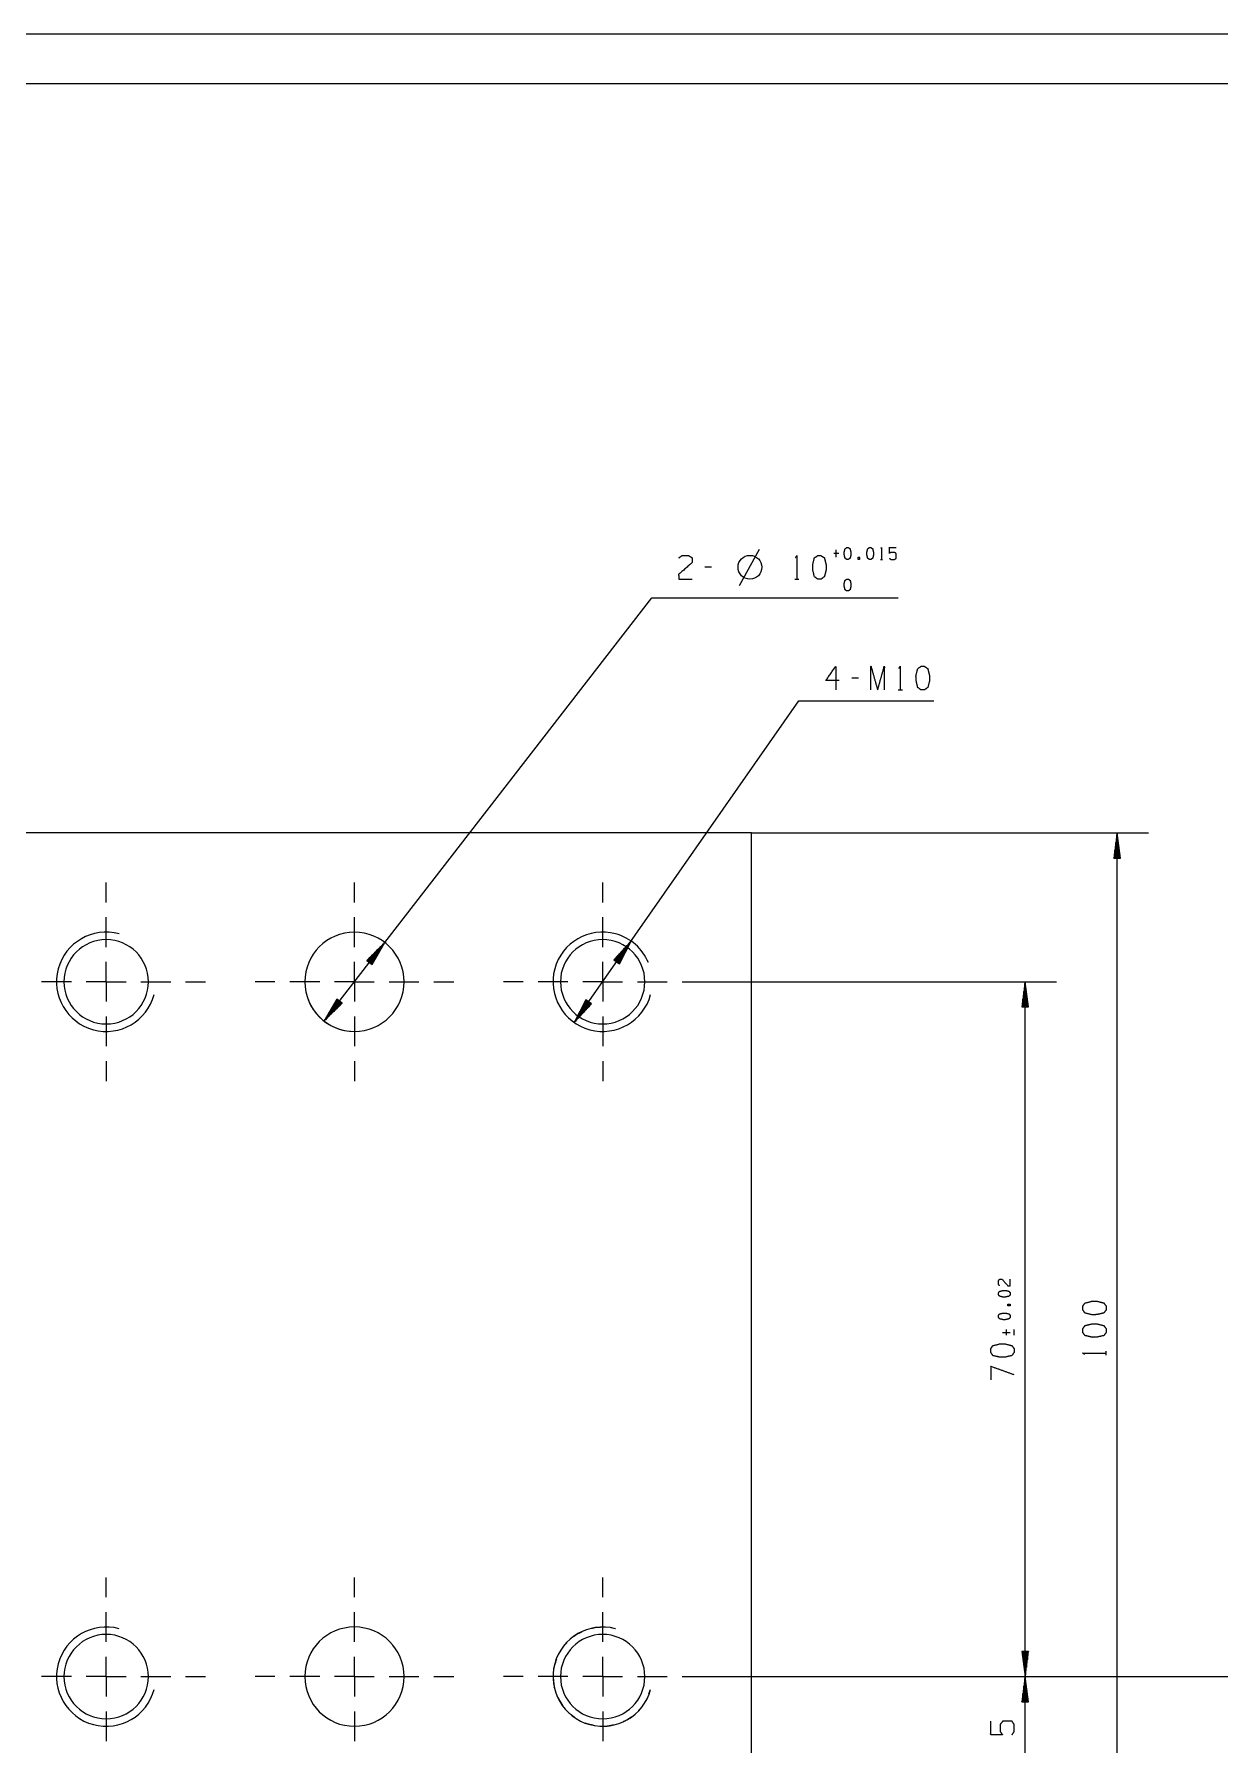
# Model space of a CAD drawing. Header units: millimetres. Extents: x 0 to 420, y 0 to 297.
# Drawn here: x 181.2 to 300.6, y 124.7 to 297 of the extents above; entities that cross this region are included whole.
import ezdxf

# ---------------------------------------------------------------- set-up
doc = ezdxf.new("R2010")
doc.units = ezdxf.units.MM
doc.layers.add('101', color=7, linetype='Continuous', true_color=0xffffff)

msp = doc.modelspace()

# ---------------------------------------------------------------- linework, layer by layer
at = {"layer": '101', "color": 133, "linetype": 'Continuous', "lineweight": 18}
for p, q in [((420, 297), (0, 297)), ((415, 292), (25, 292))]:
    msp.add_line(p, q, dxfattribs=at)
at = {"layer": '101', "color": 72, "linetype": 'Continuous', "lineweight": 18}
for p, q in [((252.25, 241.46), (254.25, 245.11)), ((261.98, 244.33), (261.98, 245.04)), ((249.41, 243.3), (248.74, 243.3)), ((262.24, 244.69), (261.73, 244.69)), ((266.44, 244.09), (266.65, 244.09)), ((257.81, 242.1), (258.23, 242.1)), ((264.21, 232.14), (263.54, 232.14)), ((268.22, 230.94), (268.64, 230.94)), ((278.71, 166.22), (279.51, 166.22)), ((279.11, 166.51), (279.11, 165.94)), ((279.9, 165.94), (279.9, 166.51)), ((289.18, 163.92), (289.18, 164.34))]:
    msp.add_line(p, q, dxfattribs=at)
at = {"layer": '101', "color": 22, "linetype": 'Continuous', "lineweight": 18}
for p, q in [((210.4, 197.59), (243.41, 240.21)), ((243.41, 240.21), (268.23, 240.21)), ((235.6, 197.44), (258.21, 229.85)), ((258.21, 229.85), (271.81, 229.85)), ((253.46, 216.54), (293.44, 216.54)), ((290.27, 216.54), (289.94, 214)), ((290.14, 214), (290.14, 215.57)), ((290.19, 214), (290.19, 215.96)), ((290.24, 214), (290.24, 216.35)), ((290.6, 214), (290.27, 216.54)), ((290.27, 116.54), (290.27, 216.54)), ((290.3, 214), (290.3, 216.35)), ((290.35, 214), (290.35, 215.96)), ((290.4, 214), (290.4, 215.57)), ((289.94, 214), (289.94, 214.03)), ((289.94, 214), (289.94, 214.03)), ((289.94, 214), (290.6, 214)), ((289.99, 214), (289.99, 214.42)), ((290.04, 214), (290.04, 214.8)), ((290.09, 214), (290.09, 215.19)), ((290.45, 214), (290.45, 215.19)), ((290.5, 214), (290.5, 214.8)), ((290.55, 214), (290.55, 214.42)), ((290.6, 214), (290.6, 214.03)), ((290.6, 214), (290.6, 214.03)), ((216.52, 205.49), (214.7, 203.69)), ((214.91, 203.53), (216.11, 205.08)), ((214.95, 203.5), (216.39, 205.35)), ((214.99, 203.47), (216.43, 205.32)), ((215.23, 203.28), (216.52, 205.49)), ((241.32, 205.64), (239.6, 203.75)), ((239.81, 203.6), (240.93, 205.21)), ((239.85, 203.57), (241.19, 205.5)), ((239.89, 203.54), (241.23, 205.47)), ((239.93, 203.51), (241.05, 205.12)), ((240.14, 203.36), (241.32, 205.64)), ((214.7, 203.69), (215.23, 203.28)), ((214.71, 203.69), (214.73, 203.71)), ((214.71, 203.69), (214.73, 203.71)), ((214.75, 203.65), (215, 203.99)), ((214.79, 203.62), (215.28, 204.26)), ((214.83, 203.59), (215.56, 204.53)), ((214.87, 203.56), (215.83, 204.81)), ((215.03, 203.44), (216.23, 204.99)), ((215.07, 203.41), (216.03, 204.65)), ((215.11, 203.37), (215.84, 204.32)), ((215.15, 203.34), (215.64, 203.98)), ((215.19, 203.31), (215.45, 203.64)), ((239.6, 203.75), (239.62, 203.77)), ((239.6, 203.75), (239.62, 203.77)), ((239.6, 203.75), (240.14, 203.36)), ((239.64, 203.72), (239.88, 204.06)), ((239.68, 203.69), (240.14, 204.35)), ((239.72, 203.66), (240.41, 204.63)), ((239.77, 203.63), (240.67, 204.92)), ((239.97, 203.48), (240.88, 204.78)), ((240.02, 203.45), (240.7, 204.43)), ((240.06, 203.43), (240.52, 204.08)), ((240.1, 203.4), (240.34, 203.74)), ((240.14, 203.37), (240.16, 203.39)), ((240.14, 203.37), (240.16, 203.39)), ((215.23, 203.28), (215.25, 203.31)), ((215.23, 203.28), (215.25, 203.31)), ((248.46, 201.54), (284.18, 201.54)), ((281.01, 201.54), (280.67, 199)), ((280.83, 199), (280.83, 200.19)), ((280.88, 199), (280.88, 200.57)), ((280.93, 199), (280.93, 200.96)), ((280.98, 199), (280.98, 201.35)), ((281.01, 131.54), (281.01, 201.54)), ((281.34, 199), (281.01, 201.54)), ((281.03, 199), (281.03, 201.35)), ((281.08, 199), (281.08, 200.96)), ((281.13, 199), (281.13, 200.57)), ((281.18, 199), (281.18, 200.19)), ((211.69, 199.8), (210.4, 197.59)), ((210.4, 197.59), (212.22, 199.39)), ((211.94, 199.61), (210.5, 197.75)), ((211.98, 199.58), (210.54, 197.72)), ((211.9, 199.64), (210.7, 198.09)), ((212.02, 199.55), (210.82, 198)), ((211.86, 199.67), (210.89, 198.43)), ((211.82, 199.7), (211.09, 198.76)), ((212.06, 199.52), (211.09, 198.27)), ((211.78, 199.73), (211.28, 199.1)), ((212.1, 199.48), (211.37, 198.54)), ((211.74, 199.76), (211.48, 199.43)), ((212.14, 199.45), (211.65, 198.82)), ((211.7, 199.8), (211.68, 199.77)), ((211.7, 199.8), (211.68, 199.77)), ((212.22, 199.39), (211.69, 199.8)), ((212.18, 199.42), (211.92, 199.09)), ((212.22, 199.39), (212.2, 199.37)), ((212.22, 199.39), (212.2, 199.37)), ((236.78, 199.71), (235.6, 197.44)), ((235.6, 197.44), (237.33, 199.33)), ((237.03, 199.54), (235.69, 197.61)), ((237.08, 199.51), (235.73, 197.58)), ((236.99, 199.56), (235.87, 197.96)), ((237.12, 199.48), (236, 197.87)), ((236.95, 199.59), (236.05, 198.3)), ((236.91, 199.62), (236.23, 198.65)), ((237.16, 199.45), (236.26, 198.16)), ((236.87, 199.65), (236.41, 198.99)), ((237.2, 199.42), (236.52, 198.44)), ((236.83, 199.68), (236.59, 199.34)), ((236.78, 199.71), (236.77, 199.68)), ((236.78, 199.71), (236.77, 199.68)), ((237.33, 199.33), (236.78, 199.71)), ((237.24, 199.39), (236.78, 198.73)), ((237.28, 199.36), (237.05, 199.02)), ((237.33, 199.33), (237.31, 199.31)), ((237.33, 199.33), (237.31, 199.31)), ((280.67, 199), (281.34, 199)), ((280.68, 199), (280.68, 199.03)), ((280.68, 199), (280.68, 199.03)), ((280.73, 199), (280.73, 199.42)), ((280.78, 199), (280.78, 199.8)), ((281.24, 199), (281.24, 199.8)), ((281.29, 199), (281.29, 199.42)), ((281.34, 199), (281.34, 199.03)), ((281.34, 199), (281.34, 199.03)), ((280.67, 134.08), (281.01, 131.54)), ((281.34, 134.08), (280.67, 134.08)), ((280.68, 134.08), (280.68, 134.05)), ((280.68, 134.08), (280.68, 134.05)), ((280.73, 134.08), (280.73, 133.66)), ((280.78, 134.08), (280.78, 133.28)), ((280.83, 134.08), (280.83, 132.89)), ((280.88, 134.08), (280.88, 132.5)), ((280.93, 134.08), (280.93, 132.12)), ((280.98, 134.08), (280.98, 131.73)), ((281.01, 131.54), (281.34, 134.08)), ((281.03, 134.08), (281.03, 131.73)), ((281.08, 134.08), (281.08, 132.12)), ((281.13, 134.08), (281.13, 132.5)), ((281.18, 134.08), (281.18, 132.89)), ((281.24, 134.08), (281.24, 133.28)), ((281.29, 134.08), (281.29, 133.66)), ((281.34, 134.08), (281.34, 134.05)), ((281.34, 134.08), (281.34, 134.05)), ((248.46, 131.54), (311.39, 131.54)), ((248.46, 131.54), (284.18, 131.54)), ((248.46, 131.54), (284.18, 131.54)), ((281.01, 131.54), (280.67, 129)), ((280.98, 129), (280.98, 131.35)), ((281.34, 129), (281.01, 131.54)), ((281.01, 116.54), (281.01, 131.54)), ((281.03, 129), (281.03, 131.35)), ((280.73, 129), (280.73, 129.42)), ((280.78, 129), (280.78, 129.8)), ((280.83, 129), (280.83, 130.19)), ((280.88, 129), (280.88, 130.57)), ((280.93, 129), (280.93, 130.96)), ((281.08, 129), (281.08, 130.96)), ((281.13, 129), (281.13, 130.57)), ((281.18, 129), (281.18, 130.19)), ((281.24, 129), (281.24, 129.8)), ((281.29, 129), (281.29, 129.42)), ((280.67, 129), (281.34, 129)), ((280.68, 129), (280.68, 129.03)), ((280.68, 129), (280.68, 129.03)), ((281.34, 129), (281.34, 129.03)), ((281.34, 129), (281.34, 129.03))]:
    msp.add_line(p, q, dxfattribs=at)
at = {"layer": '101', "color": 151, "linetype": 'Continuous', "lineweight": 25}
for p, q in [((253.46, 216.54), (96.46, 216.54)), ((253.46, 116.54), (253.46, 216.54))]:
    msp.add_line(p, q, dxfattribs=at)
at = {"layer": '101', "color": 151, "linetype": 'Continuous', "lineweight": 18}
for p, q in [((188.46, 209.54), (188.46, 211.54)), ((213.46, 209.54), (213.46, 211.54)), ((238.46, 209.54), (238.46, 211.54)), ((188.46, 205.04), (188.46, 208.04)), ((213.46, 205.04), (213.46, 208.04)), ((238.46, 205.04), (238.46, 208.04)), ((188.46, 201.54), (188.46, 203.54)), ((213.46, 201.54), (213.46, 203.54)), ((238.46, 201.54), (238.46, 203.54)), ((184.96, 201.54), (181.96, 201.54)), ((188.46, 201.54), (186.46, 201.54)), ((188.46, 201.54), (188.46, 199.54)), ((188.46, 201.54), (190.46, 201.54)), ((191.96, 201.54), (194.96, 201.54)), ((196.46, 201.54), (198.46, 201.54)), ((205.46, 201.54), (203.46, 201.54)), ((209.96, 201.54), (206.96, 201.54)), ((213.46, 201.54), (211.46, 201.54)), ((213.46, 201.54), (213.46, 199.54)), ((213.46, 201.54), (215.46, 201.54)), ((216.96, 201.54), (219.96, 201.54)), ((221.46, 201.54), (223.46, 201.54)), ((230.46, 201.54), (228.46, 201.54)), ((234.96, 201.54), (231.96, 201.54)), ((238.46, 201.54), (236.46, 201.54)), ((238.46, 201.54), (238.46, 199.54)), ((238.46, 201.54), (240.46, 201.54)), ((241.96, 201.54), (244.96, 201.54)), ((246.46, 201.54), (248.46, 201.54)), ((188.46, 198.04), (188.46, 195.04)), ((213.46, 198.04), (213.46, 195.04)), ((238.46, 198.04), (238.46, 195.04)), ((188.46, 193.54), (188.46, 191.54)), ((213.46, 193.54), (213.46, 191.54)), ((238.46, 193.54), (238.46, 191.54)), ((188.46, 139.54), (188.46, 141.54)), ((213.46, 139.54), (213.46, 141.54)), ((238.46, 139.54), (238.46, 141.54)), ((188.46, 135.04), (188.46, 138.04)), ((213.46, 135.04), (213.46, 138.04)), ((238.46, 135.04), (238.46, 138.04)), ((188.46, 131.54), (188.46, 133.54)), ((213.46, 131.54), (213.46, 133.54)), ((238.46, 131.54), (238.46, 133.54)), ((184.96, 131.54), (181.96, 131.54)), ((188.46, 131.54), (186.46, 131.54)), ((188.46, 131.54), (188.46, 129.54)), ((188.46, 131.54), (190.46, 131.54)), ((191.96, 131.54), (194.96, 131.54)), ((196.46, 131.54), (198.46, 131.54)), ((205.46, 131.54), (203.46, 131.54)), ((209.96, 131.54), (206.96, 131.54)), ((213.46, 131.54), (211.46, 131.54)), ((213.46, 131.54), (215.46, 131.54)), ((213.46, 131.54), (213.46, 129.54)), ((216.96, 131.54), (219.96, 131.54)), ((221.46, 131.54), (223.46, 131.54)), ((230.46, 131.54), (228.46, 131.54)), ((234.96, 131.54), (231.96, 131.54)), ((238.46, 131.54), (236.46, 131.54)), ((238.46, 131.54), (240.46, 131.54)), ((238.46, 131.54), (238.46, 129.54)), ((241.96, 131.54), (244.96, 131.54)), ((246.46, 131.54), (248.46, 131.54)), ((188.46, 128.04), (188.46, 125.04)), ((213.46, 128.04), (213.46, 125.04)), ((238.46, 128.04), (238.46, 125.04))]:
    msp.add_line(p, q, dxfattribs=at)
at = {"layer": '101', "color": 53, "linetype": 'Continuous', "lineweight": 18}
for p, q in [((239.76, 136.37), (239.27, 136.45)), ((233.91, 129.48), (234.4, 128.63)), ((243.12, 129.79), (243.29, 130.24))]:
    msp.add_line(p, q, dxfattribs=at)
at = {"layer": '101', "color": 72, "linetype": 'Continuous', "lineweight": 18}
msp.add_circle((253.29, 243.3), 1.2, dxfattribs=at)
at = {"layer": '101', "color": 151, "linetype": 'Continuous', "lineweight": 13}
for centre in [(188.46, 201.54), (188.46, 201.54), (238.46, 201.54), (238.46, 201.54), (188.46, 131.54), (188.46, 131.54), (238.46, 131.54)]:
    msp.add_arc(centre, 5, 75, 345, dxfattribs=at)
at = {"layer": '101', "color": 151, "linetype": 'Continuous', "lineweight": 25}
for centre, radius, start, end in [((188.46, 201.54), 4.25, 90, 270), ((188.46, 201.54), 4.25, 270, 90), ((213.46, 201.54), 5, 90, 270), ((213.46, 201.54), 5, 270, 90), ((238.46, 201.54), 4.25, 90, 270), ((238.46, 201.54), 4.25, 270, 90), ((213.46, 131.54), 5, 90, 270), ((213.46, 131.54), 5, 270, 90), ((188.46, 131.54), 4.25, 90, 270), ((188.46, 131.54), 4.25, 270, 90), ((238.46, 131.54), 4.25, 90, 270), ((238.46, 131.54), 4.25, 270, 90)]:
    msp.add_arc(centre, radius, start, end, dxfattribs=at)
at = {"layer": '101', "color": 22, "linetype": 'Continuous', "lineweight": 18}
for centre, start, end in [((238.46, 201.54), 22.687, 75), ((213.46, 201.54), 199.8304, 270)]:
    msp.add_arc(centre, 5, start, end, dxfattribs=at)
at = {"layer": '101', "color": 72, "linetype": 'Continuous', "lineweight": 18}
for points, knots in [([(263.21, 244.09), (263.37, 244.21), (263.46, 244.56), (263.46, 244.8), (263.37, 245.16), (263.21, 245.28), (263.04, 245.28), (262.87, 245.16), (262.78, 244.8), (262.79, 244.56), (262.87, 244.21), (263.04, 244.09), (263.21, 244.09)], [0, 0, 0.067523, 0.183974, 0.260581, 0.380941, 0.446139, 0.500302, 0.565506, 0.685865, 0.762525, 0.878309, 0.945837, 1, 1]), ([(265.48, 244.09), (265.65, 244.21), (265.74, 244.56), (265.74, 244.8), (265.65, 245.16), (265.48, 245.28), (265.31, 245.28), (265.15, 245.16), (265.06, 244.8), (265.07, 244.56), (265.15, 244.21), (265.31, 244.09), (265.48, 244.09)], [0, 0, 0.067524, 0.183976, 0.260583, 0.380944, 0.446143, 0.500306, 0.565505, 0.685866, 0.762527, 0.878313, 0.945837, 1, 1]), ([(266.47, 245.18), (266.54, 245.28), (266.54, 244.09)], [0, 0, 0.093489, 1, 1]), ([(267.33, 244.2), (267.5, 244.09), (267.85, 244.09), (268.02, 244.2), (268.02, 244.68), (267.85, 244.8), (267.5, 244.8), (267.33, 244.69), (267.33, 245.28), (268.02, 245.28)], [0, 0, 0.062233, 0.168348, 0.230576, 0.376816, 0.441263, 0.547378, 0.609608, 0.790488, 1, 1]), ([(246.13, 244.25), (246.44, 244.47), (247.13, 244.47), (247.47, 244.25), (247.47, 243.77), (246.11, 242.57), (246.13, 242.1), (247.47, 242.1)], [0, 0, 0.069691, 0.192976, 0.265274, 0.350226, 0.674741, 0.759752, 1, 1]), ([(257.88, 244.27), (258.02, 244.47), (258.02, 242.1)], [0, 0, 0.093488, 1, 1]), ([(260.45, 242.1), (260.79, 242.35), (260.97, 243.05), (260.97, 243.52), (260.79, 244.25), (260.45, 244.47), (260.12, 244.47), (259.78, 244.25), (259.61, 243.52), (259.62, 243.05), (259.78, 242.35), (260.12, 242.1), (260.45, 242.1)], [0, 0, 0.067526, 0.183973, 0.260583, 0.380942, 0.446141, 0.500308, 0.565505, 0.685864, 0.762528, 0.87831, 0.945834, 1, 1]), ([(264.18, 244.09), (264.34, 244.09), (264.34, 244.33), (264.18, 244.33), (264.18, 244.09)], [0, 0, 0.207097, 0.5, 0.707097, 1, 1]), ([(263.21, 240.91), (263.37, 241.04), (263.46, 241.39), (263.46, 241.63), (263.37, 241.99), (263.21, 242.1), (263.04, 242.1), (262.87, 241.99), (262.78, 241.63), (262.79, 241.39), (262.87, 241.04), (263.04, 240.91), (263.21, 240.91)], [0, 0, 0.067523, 0.183974, 0.260581, 0.380941, 0.446139, 0.500302, 0.565506, 0.685865, 0.762525, 0.878309, 0.945837, 1, 1]), ([(262.27, 231.89), (260.93, 231.89), (261.93, 233.32), (261.93, 230.94)], [0, 0, 0.245868, 0.565295, 1, 1]), ([(265.48, 230.94), (265.48, 233.32), (266.15, 230.94), (266.82, 233.32), (266.82, 230.94)], [0, 0, 0.245192, 0.5, 0.754808, 1, 1]), ([(268.29, 233.12), (268.43, 233.32), (268.43, 230.94)], [0, 0, 0.093493, 1, 1]), ([(270.86, 230.94), (271.2, 231.19), (271.38, 231.89), (271.38, 232.37), (271.2, 233.09), (270.86, 233.32), (270.53, 233.32), (270.19, 233.09), (270.01, 232.37), (270.03, 231.89), (270.19, 231.19), (270.53, 230.94), (270.86, 230.94)], [0, 0, 0.067523, 0.18397, 0.260583, 0.380942, 0.446138, 0.500304, 0.565503, 0.685861, 0.762527, 0.878308, 0.945834, 1, 1]), ([(278.43, 170.91), (278.32, 171.07), (278.32, 171.42), (278.43, 171.59), (278.67, 171.59), (279.27, 170.91), (279.51, 170.91), (279.51, 171.59)], [0, 0, 0.069696, 0.19298, 0.265277, 0.350231, 0.67474, 0.759753, 1, 1]), ([(279.51, 170.19), (279.38, 170.36), (279.03, 170.45), (278.8, 170.45), (278.43, 170.36), (278.32, 170.19), (278.32, 170.02), (278.43, 169.86), (278.8, 169.77), (279.03, 169.78), (279.38, 169.86), (279.51, 170.02), (279.51, 170.19)], [0, 0, 0.067523, 0.183968, 0.260581, 0.380941, 0.446139, 0.500306, 0.565504, 0.685864, 0.762531, 0.87831, 0.945834, 1, 1]), ([(279.51, 168.89), (279.51, 169.05), (279.27, 169.05), (279.27, 168.89), (279.51, 168.89)], [0, 0, 0.207082, 0.5, 0.707082, 1, 1]), ([(289.18, 168.84), (288.93, 169.18), (288.23, 169.36), (287.75, 169.36), (287.03, 169.18), (286.8, 168.84), (286.8, 168.51), (287.03, 168.17), (287.75, 167.99), (288.23, 168.01), (288.93, 168.17), (289.18, 168.51), (289.18, 168.84)], [0, 0, 0.067527, 0.18397, 0.260584, 0.380943, 0.446141, 0.500306, 0.565504, 0.685863, 0.76253, 0.878309, 0.945835, 1, 1]), ([(279.51, 167.92), (279.38, 168.08), (279.03, 168.17), (278.8, 168.17), (278.43, 168.08), (278.32, 167.92), (278.32, 167.75), (278.43, 167.58), (278.8, 167.49), (279.03, 167.5), (279.38, 167.58), (279.51, 167.75), (279.51, 167.92)], [0, 0, 0.067526, 0.183969, 0.260583, 0.380942, 0.446143, 0.500306, 0.565507, 0.685866, 0.762533, 0.878311, 0.945837, 1, 1]), ([(289.18, 166.57), (288.93, 166.9), (288.23, 167.08), (287.75, 167.08), (287.03, 166.9), (286.8, 166.57), (286.8, 166.23), (287.03, 165.9), (287.75, 165.72), (288.23, 165.74), (288.93, 165.9), (289.18, 166.23), (289.18, 166.57)], [0, 0, 0.067527, 0.18397, 0.260584, 0.380943, 0.446141, 0.500306, 0.565503, 0.685863, 0.76253, 0.878309, 0.945835, 1, 1]), ([(279.91, 164.56), (279.66, 164.89), (278.96, 165.07), (278.49, 165.07), (277.76, 164.89), (277.54, 164.56), (277.54, 164.22), (277.76, 163.88), (278.49, 163.71), (278.96, 163.72), (279.66, 163.88), (279.91, 164.22), (279.91, 164.56)], [0, 0, 0.067527, 0.183971, 0.260584, 0.380944, 0.446142, 0.500306, 0.565504, 0.685863, 0.76253, 0.878309, 0.945835, 1, 1]), ([(287, 163.99), (286.8, 164.13), (289.18, 164.13)], [0, 0, 0.093493, 1, 1]), ([(279.91, 161.94), (277.54, 162.79), (277.54, 161.45)], [0, 0, 0.65247, 1, 1]), ([(279.69, 125.68), (279.91, 126.02), (279.91, 126.71), (279.69, 127.04), (278.74, 127.04), (278.49, 126.71), (278.49, 126.02), (278.71, 125.68), (277.54, 125.68), (277.54, 127.04)], [0, 0, 0.062228, 0.168344, 0.230572, 0.376815, 0.441265, 0.547382, 0.609609, 0.790489, 1, 1])]:
    msp.add_open_spline(points, degree=1, knots=knots, dxfattribs=at)
at = {"layer": '101', "color": 53, "linetype": 'Continuous', "lineweight": 18}
for points, knots in [([(238.3, 136.51), (237.73, 136.48), (237.33, 136.38)], [0, 0, 0.586961, 1, 1]), ([(234.83, 134.94), (234.35, 134.38), (234.23, 134.17)], [0, 0, 0.760871, 1, 1]), ([(236.41, 136.07), (235.82, 135.78), (235.56, 135.58)], [0, 0, 0.673923, 1, 1]), ([(233.8, 133.29), (233.56, 132.5), (233.54, 132.35)], [0, 0, 0.847824, 1, 1]), ([(233.48, 131.38), (233.58, 130.47), (233.6, 130.41)], [0, 0, 0.934779, 1, 1]), ([(235.05, 127.89), (235.09, 127.85), (235.83, 127.3)], [0, 0, 0.065206, 1, 1]), ([(242.09, 128.14), (242.38, 128.43), (242.69, 128.91)], [0, 0, 0.413044, 1, 1]), ([(236.71, 126.87), (236.84, 126.81), (237.65, 126.62)], [0, 0, 0.152169, 1, 1]), ([(238.63, 126.56), (238.86, 126.55), (239.59, 126.69)], [0, 0, 0.239138, 1, 1]), ([(240.52, 127.01), (240.81, 127.13), (241.36, 127.49)], [0, 0, 0.326087, 1, 1])]:
    msp.add_open_spline(points, degree=1, knots=knots, dxfattribs=at)

doc.saveas('drawing.dxf')
